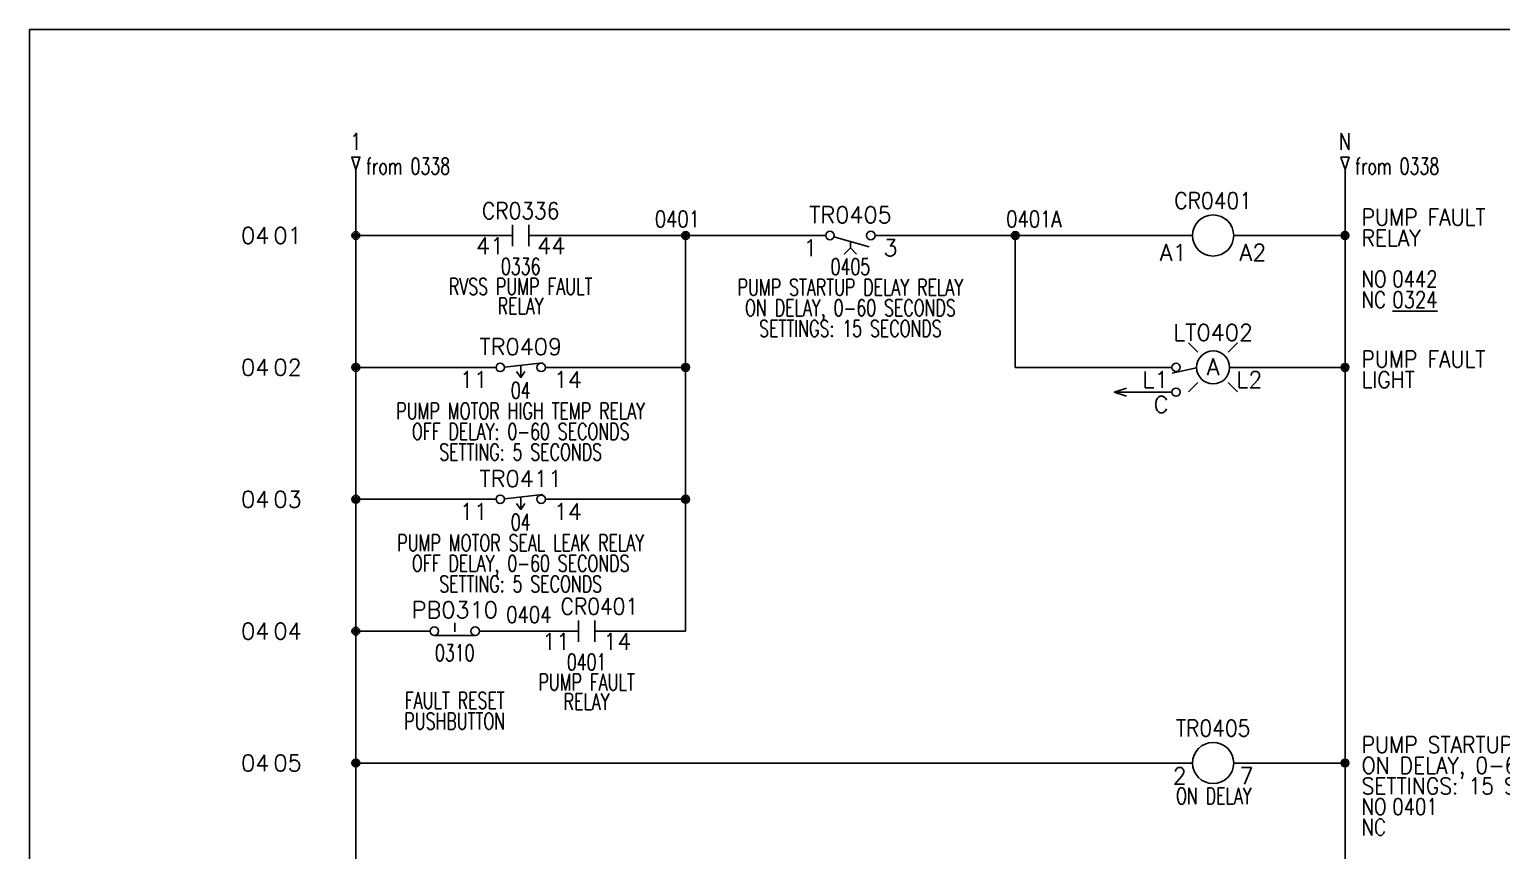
# Model space of a CAD drawing. Header units: inches. Extents: x 0 to 33.9, y 0 to 22.6.
# Drawn here: x 0.02 to 11.19, y 16.34 to 22.56 of the extents above; entities that cross this region are included whole.
import ezdxf
from ezdxf.enums import TextEntityAlignment as Align

# ---------------------------------------------------------------- set-up
doc = ezdxf.new("R2010")
doc.units = ezdxf.units.IN
doc.header["$MEASUREMENT"] = 0
for name, color, linetype in [('DESC', 150, 'Continuous'), ('DESCCHILD', 20, 'Continuous'), ('MISC', 7, 'Continuous'), ('SYMS', 7, 'Continuous'), ('TAGS', 150, 'Continuous'), ('TERMS', 123, 'Continuous'), ('WIRENO', 72, 'Continuous'), ('WIREREF_DEST', 52, 'Continuous'), ('WIRES', 7, 'Continuous'), ('XREF', 7, 'Continuous'), ('XREFCHILD', 134, 'Continuous')]:
    doc.layers.add(name, color=color, linetype=linetype)
doc.layers.add('VIEWPORTS', color=10, linetype='Continuous', plot=False)
doc.styles.add('WD', font='romans.shx')

# ---------------------------------------------------------------- blocks, each defined once
blk = doc.blocks.new('WD_MLRH6')
at = {"style": 'WD'}
blk.add_attdef('SHEET', text='', height=0.125, dxfattribs=at).set_placement((-0.656, 0), align=Align.MIDDLE_RIGHT)
blk.add_attdef('RUNGFIRST', text='', height=0.125, dxfattribs=at).set_placement((-0.625, 0), align=Align.MIDDLE_LEFT)
at = {"style": 'WD', "flags": 1}
for tag, p in [('RUNGHORV', (-0.25, -0.127)), ('RUNGDIST', (-0.25, -0.2)), ('RUNGCNT', (-0.25, -0.237)), ('RUNGINC', (-0.25, -0.163)), ('WIRE-START', (-0.25, -0.356)), ('WIREMODE', (-0.25, -0.281)), ('WIREFMT', (-0.25, -0.321)), ('WIRE-GSUF', (-0.25, -0.396)), ('PH3SPACE', (-0.25, -0.437))]:
    blk.add_attdef(tag, text='', height=0.025, dxfattribs=at).set_placement(p, align=Align.RIGHT)
blk = doc.blocks.new('HA1D2')
blk.add_lwpolyline([(0, 0.094), (0.031, 0.094), (0, 0), (-0.031, 0.094), (0, 0.094)])
at = {"style": 'WD', "width": 0.8, "flags": 8}
blk.add_attdef('WIRENO', text='', height=0.125, dxfattribs=at).set_placement((0, 0.15), align=Align.CENTER)
at = {"style": 'WD', "flags": 1}
for tag, p in [('X8TERM01', (0, 0)), ('SIGCODE', (0.026, 0.066))]:
    blk.add_attdef(tag, p, '', height=0.01, dxfattribs=at)
at = {"style": 'WD', "width": 0.7}
for tag, p in [('XREF', (0.077, -0.037)), ('DESC1', (0.077, -0.206))]:
    blk.add_attdef(tag, p, '', height=0.125, dxfattribs=at)
blk = doc.blocks.new('WDDOT')
for radius in [0.03, 0.0187, 0.00929]:
    blk.add_circle((0, 0), radius)
blk = doc.blocks.new('HCR21')
at = {"linetype": 'Continuous'}
for p, q in [((-0.062, 0.08), (-0.062, -0.08)), ((0.062, 0.08), (0.062, -0.08))]:
    blk.add_line(p, q, dxfattribs=at)
at = {"style": 'WD'}
for tag, width, p in [('INST', 0.7, (0, 0.451)), ('LOC', 0.7, (0, 0.281)), ('TAG2', 0.9, (0, 0.125)), ('XREF', 0.7, (0, -0.297)), ('DESC1', 0.7, (0, -0.449)), ('DESC2', 0.7, (0, -0.597)), ('DESC3', 0.7, (0, -0.744))]:
    blk.add_attdef(tag, text='', height=0.125, dxfattribs=dict(at, width=width)).set_placement(p, align=Align.CENTER)
for tag, p in [('X2LINK', (0, 0.125)), ('X8LINK', (0, -0.125))]:
    blk.add_attdef(tag, p, '', height=0.01, dxfattribs=at)
for tag, p, height, flags in [('X4TERM01', (-0.062, 0), 0.0125, 1), ('X1TERM02', (0.062, 0), 0.0125, 1), ('FAMILY', (0.097, 0.053), 0.01, 9), ('CONTACT', (0.097, 0.036), 0.01, 1)]:
    blk.add_attdef(tag, p, '', height=height, dxfattribs=dict(at, flags=flags))
at = {"linetype": 'Continuous', "style": 'WD', "flags": 8}
blk.add_attdef('TERM01', text='', height=0.125, dxfattribs=at).set_placement((-0.125, -0.016), align=Align.TOP_RIGHT)
blk.add_attdef('TERM02', text='', height=0.125, dxfattribs=at).set_placement((0.125, -0.016), align=Align.TOP_LEFT)
blk = doc.blocks.new('HTD22F')
at = {"linetype": 'Continuous'}
blk.add_line((-0.123, 0.002), (0.168, 0.035), dxfattribs=at)
for p, q in [((0, -0.079), (0, 0.016)), ((-0.031, -0.031), (0, -0.078)), ((0, -0.078), (0.031, -0.031))]:
    blk.add_line(p, q)
for centre in [(-0.155, 0), (0.155, 0)]:
    blk.add_circle(centre, 0.0322)
at = {"style": 'WD', "width": 0.7}
for tag, p in [('INST', (0, 0.42)), ('LOC', (0, 0.25)), ('XREF', (0, -0.236)), ('DESC1', (0, -0.393)), ('DESC2', (0, -0.549)), ('DESC3', (0, -0.705))]:
    blk.add_attdef(tag, text='', height=0.125, dxfattribs=at).set_placement(p, align=Align.CENTER)
at = {"style": 'WD'}
blk.add_attdef('TAG2', text='', height=0.125, dxfattribs=at).set_placement((0, 0.094), align=Align.CENTER)
for tag, p, height, flags in [('X4TERM01', (-0.188, 0), 0.0125, 1), ('FAMILY', (0.038, 0.037), 0.01, 9), ('CONTACT', (0.038, 0.02), 0.01, 1), ('X1TERM02', (0.188, 0), 0.0125, 1)]:
    blk.add_attdef(tag, p, '', height=height, dxfattribs=dict(at, flags=flags))
at = {"linetype": 'Continuous', "style": 'WD', "flags": 8}
blk.add_attdef('TERM01', text='', height=0.125, dxfattribs=at).set_placement((-0.25, -0.031), align=Align.TOP_RIGHT)
blk.add_attdef('TERM02', text='', height=0.125, dxfattribs=at).set_placement((0.25, -0.031), align=Align.TOP_LEFT)
blk = doc.blocks.new('HCR1')
blk.add_circle((0, 0), 0.156)
at = {"style": 'WD'}
for tag, width, p in [('INST', 0.7, (0.006, 0.528)), ('LOC', 0.7, (0.006, 0.359)), ('TAG1', 0.9, (0, 0.202))]:
    blk.add_attdef(tag, text='', height=0.125, dxfattribs=dict(at, width=width)).set_placement(p, align=Align.CENTER)
at = {"linetype": 'Continuous', "style": 'WD', "flags": 9}
blk.add_attdef('ASSYCODE', text='', height=0.01, dxfattribs=at).set_placement((0, 0.125), align=Align.CENTER)
at = {"style": 'WD', "flags": 9}
blk.add_attdef('FAMILY', text='', height=0.01, dxfattribs=at).set_placement((-0.005, 0.17), align=Align.CENTER)
at = {"linetype": 'Continuous', "style": 'WD', "flags": 1}
for tag, p in [('MFG', (0, 0.14)), ('CAT', (0, 0.159))]:
    blk.add_attdef(tag, text='', height=0.01, dxfattribs=at).set_placement(p, align=Align.MIDDLE)
at = {"style": 'WD'}
for tag, p, width in [('DESC1', (1.126, 0.076), 0.9), ('DESC2', (1.126, -0.081), 0.9), ('DESC3', (1.126, -0.237), 0.9), ('XREFNO', (1.359, -0.393), 0.8), ('XREFNC', (1.359, -0.549), 0.8)]:
    blk.add_attdef(tag, p, '', height=0.125, dxfattribs=dict(at, width=width))
at = {"style": 'WD', "flags": 1}
for tag, p in [('X4TERM01', (-0.156, 0)), ('X1TERM02', (0.156, 0))]:
    blk.add_attdef(tag, p, '', height=0.0125, dxfattribs=at)
at = {"linetype": 'Continuous', "style": 'WD'}
blk.add_attdef('TERM01', text='', height=0.125, dxfattribs=at).set_placement((-0.2, -0.066), align=Align.TOP_RIGHT)
blk.add_attdef('TERM02', text='', height=0.125, dxfattribs=at).set_placement((0.2, -0.066), align=Align.TOP_LEFT)
at = {"style": 'WD', "width": 0.8, "flags": 8}
for tag, p in [('NO', (1.126, -0.393)), ('NC', (1.126, -0.549))]:
    blk.add_attdef(tag, p, '', height=0.125, dxfattribs=at)
blk = doc.blocks.new('HPB22')
for p, q in [((0, 0.062), (0, -0.005)), ((-0.156, -0.034), (0.156, -0.034))]:
    blk.add_line(p, q)
for centre in [(-0.155, 0), (0.155, 0)]:
    blk.add_circle(centre, 0.0322)
at = {"style": 'WD', "width": 0.7}
for tag, p in [('INST', (0, 0.738)), ('LOC', (0, 0.568)), ('DESC1', (0, 0.412)), ('DESC2', (0, 0.255)), ('XREF', (0, -0.227))]:
    blk.add_attdef(tag, text='', height=0.125, dxfattribs=at).set_placement(p, align=Align.CENTER)
at = {"style": 'WD'}
blk.add_attdef('TAG2', text='', height=0.125, dxfattribs=at).set_placement((0, 0.099), align=Align.CENTER)
for tag, p in [('X2LINK', (0, 0.125)), ('X8LINK', (0, -0.094))]:
    blk.add_attdef(tag, p, '', height=0.01, dxfattribs=at)
for tag, p, height, flags in [('X4TERM01', (-0.188, 0), 0.0125, 1), ('FAMILY', (0.054, 0.058), 0.01, 9), ('CONTACT', (0.054, 0.042), 0.01, 9), ('X1TERM02', (0.188, 0), 0.0125, 1)]:
    blk.add_attdef(tag, p, '', height=height, dxfattribs=dict(at, flags=flags))
at = {"linetype": 'Continuous', "style": 'WD', "flags": 8}
blk.add_attdef('TERM01', text='', height=0.125, dxfattribs=at).set_placement((-0.25, -0.031), align=Align.TOP_RIGHT)
blk.add_attdef('TERM02', text='', height=0.125, dxfattribs=at).set_placement((0.25, -0.031), align=Align.TOP_LEFT)
blk = doc.blocks.new('HLT1AP')
for p, q in [((-0.115, 0.115), (-0.186, 0.186)), ((0.115, 0.115), (0.186, 0.186)), ((-0.125, -0.003), (-0.31, -0.043)), ((-0.115, -0.115), (-0.186, -0.186)), ((0.115, -0.115), (0.186, -0.186))]:
    blk.add_line(p, q)
for centre, radius in [((0, 0), 0.125), ((-0.281, 0), 0.0312), ((-0.281, -0.188), 0.0312)]:
    blk.add_circle(centre, radius)
at = {"style": 'WD', "width": 0.7}
for tag, p in [('INST', (0.006, 0.528)), ('LOC', (0.006, 0.359))]:
    blk.add_attdef(tag, text='', height=0.125, dxfattribs=at).set_placement(p, align=Align.CENTER)
at = {"style": 'WD'}
for tag, p in [('TAG1', (0, 0.202)), ('COLOR', (0, -0.058))]:
    blk.add_attdef(tag, text='', height=0.125, dxfattribs=at).set_placement(p, align=Align.CENTER)
at = {"style": 'WD', "flags": 9}
blk.add_attdef('FAMILY', text='', height=0.01, dxfattribs=at).set_placement((-0.005, 0.161), align=Align.CENTER)
at = {"linetype": 'Continuous', "style": 'WD', "flags": 1}
for tag, p in [('MFG', (0, 0.121)), ('CAT', (0, 0.14))]:
    blk.add_attdef(tag, text='', height=0.01, dxfattribs=at).set_placement(p, align=Align.MIDDLE)
at = {"style": 'WD'}
for tag, p, width in [('DESC1', (1.125, 0), 0.9), ('WDTAGALT', (1.125, -0.312), 0.7)]:
    blk.add_attdef(tag, p, '', height=0.125, dxfattribs=dict(at, width=width))
at = {"style": 'WD', "flags": 1}
for tag, p in [('X4TERM01', (-0.312, 0)), ('X1TERM02', (0.125, 0)), ('X4TERM03', (-0.312, -0.188))]:
    blk.add_attdef(tag, p, '', height=0.0125, dxfattribs=at)
at = {"linetype": 'Continuous', "style": 'WD', "flags": 9}
blk.add_attdef('ASSYCODE', text='', height=0.01, dxfattribs=at).set_placement((0.001, 0.1), align=Align.CENTER)
at = {"linetype": 'Continuous', "style": 'WD', "flags": 8}
for tag, p in [('TERM01', (-0.338, -0.031)), ('TERM03', (-0.338, -0.219))]:
    blk.add_attdef(tag, text='', height=0.125, dxfattribs=at).set_placement(p, align=Align.TOP_RIGHT)
blk.add_attdef('TERM02', text='', height=0.125, dxfattribs=at).set_placement((0.175, -0.031), align=Align.TOP_LEFT)
at = {"style": 'WD', "width": 0.9}
blk.add_attdef('DESC2', text='', height=0.125, dxfattribs=at).set_placement((1.125, -0.031), align=Align.TOP_LEFT)
blk = doc.blocks.new('HA1X3')
for p, q in [((0, 0), (0.09375, 0.03125)), ((0.09375, -0.03125), (0, 0))]:
    blk.add_line(p, q)
at = {"style": 'WD', "width": 0.9}
blk.add_attdef('DESC1', text='', height=0.125, dxfattribs=at).set_placement((-0.05, 0.0406), align=Align.RIGHT)
at = {"style": 'WD', "flags": 1}
blk.add_attdef('X1TERM01', (0, 0), '', height=0.01, dxfattribs=at)
at = {"style": 'WD', "width": 0.9}
blk.add_attdef('DESC2', text='', height=0.125, dxfattribs=at).set_placement((-0.05, -0.025), align=Align.TOP_RIGHT)
blk = doc.blocks.new('WD_WNH')
at = {"linetype": 'Continuous', "style": 'WD', "width": 0.8}
blk.add_attdef('WIRENO', text='', height=0.125, dxfattribs=at).set_placement((0, 0.062), align=Align.CENTER)
at = {"style": 'WD', "flags": 1}
for tag, p in [('W01USER', (0, 0.078)), ('W02USER', (0, 0.07)), ('W03USER', (0, 0.062)), ('W04USER', (0, 0.055)), ('W05USER', (0, 0.047)), ('W06USER', (0, 0.039)), ('W07USER', (0, 0.031)), ('W08USER', (0, 0.023)), ('W09USER', (0, 0.016)), ('W10USER', (0, 0.008))]:
    blk.add_attdef(tag, text='', height=0.005, dxfattribs=at).set_placement(p, align=Align.CENTER)
blk = doc.blocks.new('HTD1N')
blk.add_circle((0, 0), 0.156)
at = {"style": 'WD'}
for tag, width, p in [('INST', 0.7, (0, 0.528)), ('LOC', 0.7, (0, 0.359)), ('TAG1', 0.9, (0, 0.202)), ('RATING1', 0.7, (0.006, -0.312)), ('RATING2', 0.7, (0.006, -0.469))]:
    blk.add_attdef(tag, text='', height=0.125, dxfattribs=dict(at, width=width)).set_placement(p, align=Align.CENTER)
at = {"style": 'WD', "flags": 9}
blk.add_attdef('FAMILY', text='', height=0.01, dxfattribs=at).set_placement((-0.005, 0.17), align=Align.CENTER)
at = {"linetype": 'Continuous', "style": 'WD', "flags": 1}
for tag, p in [('MFG', (0, 0.14)), ('CAT', (0, 0.159))]:
    blk.add_attdef(tag, text='', height=0.01, dxfattribs=at).set_placement(p, align=Align.MIDDLE)
at = {"style": 'WD'}
for tag, p, width in [('DESC1', (1.126, 0.076), 0.9), ('DESC2', (1.126, -0.081), 0.9), ('DESC3', (1.126, -0.237), 0.9), ('XREFNO', (1.359, -0.393), 0.8), ('XREFNC', (1.359, -0.549), 0.8)]:
    blk.add_attdef(tag, p, '', height=0.125, dxfattribs=dict(at, width=width))
at = {"style": 'WD', "flags": 1}
for tag, p in [('X4TERM01', (-0.156, 0)), ('X1TERM02', (0.156, 0))]:
    blk.add_attdef(tag, p, '', height=0.0125, dxfattribs=at)
at = {"linetype": 'Continuous', "style": 'WD', "flags": 9}
blk.add_attdef('ASSYCODE', text='', height=0.01, dxfattribs=at).set_placement((0, 0.094), align=Align.CENTER)
at = {"linetype": 'Continuous', "style": 'WD'}
blk.add_attdef('TERM01', text='', height=0.125, dxfattribs=at).set_placement((-0.2, -0.035), align=Align.TOP_RIGHT)
blk.add_attdef('TERM02', text='', height=0.125, dxfattribs=at).set_placement((0.2, -0.035), align=Align.TOP_LEFT)
at = {"style": 'WD', "width": 0.8, "flags": 8}
for tag, p in [('NO', (1.126, -0.393)), ('NC', (1.126, -0.549))]:
    blk.add_attdef(tag, p, '', height=0.125, dxfattribs=at)
blk = doc.blocks.new('HTD21N')
at = {"linetype": 'Continuous'}
blk.add_line((-0.125, -0.01), (0.141, -0.086), dxfattribs=at)
for p, q in [((0, -0.094), (-0.047, -0.141)), ((0, -0.094), (0, -0.046)), ((0.047, -0.141), (0, -0.094))]:
    blk.add_line(p, q)
for centre in [(-0.155, 0), (0.155, 0)]:
    blk.add_circle(centre, 0.0322)
at = {"style": 'WD', "width": 0.7}
for tag, p in [('INST', (0, 0.42)), ('LOC', (0, 0.25)), ('XREF', (0, -0.299)), ('DESC1', (0, -0.455)), ('DESC2', (0, -0.611)), ('DESC3', (0, -0.768))]:
    blk.add_attdef(tag, text='', height=0.125, dxfattribs=at).set_placement(p, align=Align.CENTER)
at = {"style": 'WD'}
blk.add_attdef('TAG2', text='', height=0.125, dxfattribs=at).set_placement((0, 0.094), align=Align.CENTER)
for tag, p, height, flags in [('X4TERM01', (-0.188, 0), 0.0125, 1), ('FAMILY', (0.038, 0.037), 0.01, 9), ('CONTACT', (0.038, 0.02), 0.01, 1), ('X1TERM02', (0.188, 0), 0.0125, 1)]:
    blk.add_attdef(tag, p, '', height=height, dxfattribs=dict(at, flags=flags))
at = {"linetype": 'Continuous', "style": 'WD', "flags": 8}
blk.add_attdef('TERM01', text='', height=0.125, dxfattribs=at).set_placement((-0.25, -0.031), align=Align.TOP_RIGHT)
blk.add_attdef('TERM02', text='', height=0.125, dxfattribs=at).set_placement((0.25, -0.031), align=Align.TOP_LEFT)

msp = doc.modelspace()

# ---------------------------------------------------------------- linework, layer by layer
at = {"layer": 'VIEWPORTS'}
msp.add_lwpolyline([(0.025, 22.562), (33.888, 22.562), (33.888, 0.025), (0.025, 0.025)], close=True, dxfattribs=at)
at = {"layer": 'WIRES'}
for p, q in [((2.5, 21.5), (2.5, 2.5)), ((10, 21.5), (10, 2.5)), ((2.5, 21), (3.688, 21)), ((3.812, 21), (6.062, 21)), ((5, 20), (5, 21)), ((6.438, 21), (8.844, 21)), ((7.5, 21), (7.5, 20)), ((9.156, 21), (10, 21)), ((2.5, 20), (3.562, 20)), ((3.938, 20), (5, 20)), ((5, 19), (5, 20)), ((7.5, 20), (8.688, 20)), ((9.125, 20), (10, 20)), ((8.688, 19.812), (8.25, 19.812)), ((2.5, 19), (3.562, 19)), ((3.938, 19), (5, 19)), ((5, 18), (5, 19)), ((2.5, 18), (3.062, 18)), ((3.438, 18), (4.188, 18)), ((4.312, 18), (5, 18)), ((2.5, 17), (8.844, 17)), ((9.156, 17), (10, 17))]:
    msp.add_line(p, q, dxfattribs=at)

# ---------------------------------------------------------------- block references
msp.add_blockref('WD_MLRH6', (2.5, 21)).add_auto_attribs({'RUNGFIRST': '01', 'SHEET': '04'})
at = {"layer": 'SYMS'}
ref = msp.add_blockref('HA1D2', (2.5, 21.5), dxfattribs=at)
ref.add_attrib('WIRENO', '1', dxfattribs={"layer": 'WIREREF_DEST', "height": 0.125, "style": 'WD', "width": 0.8, "flags": 8}).set_placement((2.5, 21.65), align=Align.CENTER)
ref.add_attrib('XREF', 'from 0338', (2.577, 21.463), dxfattribs={"layer": 'XREF', "height": 0.125, "style": 'WD', "width": 0.7})
ref = msp.add_blockref('HA1D2', (10, 21.5), dxfattribs=at)
ref.add_attrib('WIRENO', 'N', dxfattribs={"layer": 'WIREREF_DEST', "height": 0.125, "style": 'WD', "width": 0.8, "flags": 8}).set_placement((10, 21.65), align=Align.CENTER)
ref.add_attrib('XREF', 'from 0338', (10.077, 21.463), dxfattribs={"layer": 'XREF', "height": 0.125, "style": 'WD', "width": 0.7})
ref = msp.add_blockref('HCR1', (9, 21), dxfattribs=at)
ref.add_attrib('NC', 'NC', (10.126, 20.451), dxfattribs={"layer": 'MISC', "height": 0.125, "style": 'WD', "width": 0.8, "flags": 8})
ref.add_attrib('NO', 'NO', (10.126, 20.607), dxfattribs={"layer": 'MISC', "height": 0.125, "style": 'WD', "width": 0.8, "flags": 8})
ref.add_attrib('TERM02', 'A2', dxfattribs={"layer": 'TERMS', "linetype": 'Continuous', "height": 0.125, "style": 'WD'}).set_placement((9.2, 20.934), align=Align.TOP_LEFT)
ref.add_attrib('TERM01', 'A1', dxfattribs={"layer": 'TERMS', "linetype": 'Continuous', "height": 0.125, "style": 'WD'}).set_placement((8.8, 20.934), align=Align.TOP_RIGHT)
ref.add_attrib('XREFNC', '%%u0324%%u', (10.359, 20.451), dxfattribs={"layer": 'XREF', "height": 0.125, "style": 'WD', "width": 0.8})
ref.add_attrib('XREFNO', '0442', (10.359, 20.607), dxfattribs={"layer": 'XREF', "height": 0.125, "style": 'WD', "width": 0.8})
ref.add_attrib('DESC2', 'RELAY', (10.126, 20.919), dxfattribs={"layer": 'DESC', "height": 0.125, "style": 'WD', "width": 0.9})
ref.add_attrib('DESC1', 'PUMP FAULT', (10.126, 21.076), dxfattribs={"layer": 'DESC', "height": 0.125, "style": 'WD', "width": 0.9})
ref.add_attrib('TAG1', 'CR0401', dxfattribs={"layer": 'TAGS', "height": 0.125, "style": 'WD', "width": 0.9}).set_placement((9, 21.202), align=Align.CENTER)
ref = msp.add_blockref('HCR21', (3.75, 21), dxfattribs=at)
ref.add_attrib('TERM02', '44', dxfattribs={"layer": 'TERMS', "linetype": 'Continuous', "height": 0.125, "style": 'WD', "flags": 8}).set_placement((3.875, 20.984), align=Align.TOP_LEFT)
ref.add_attrib('TERM01', '41', dxfattribs={"layer": 'TERMS', "linetype": 'Continuous', "height": 0.125, "style": 'WD', "flags": 8}).set_placement((3.625, 20.984), align=Align.TOP_RIGHT)
ref.add_attrib('XREF', '0336', dxfattribs={"layer": 'XREFCHILD', "height": 0.125, "style": 'WD', "width": 0.7}).set_placement((3.75, 20.703), align=Align.CENTER)
ref.add_attrib('DESC2', 'RELAY', dxfattribs={"layer": 'DESCCHILD', "height": 0.125, "style": 'WD', "width": 0.7}).set_placement((3.75, 20.403), align=Align.CENTER)
ref.add_attrib('DESC1', 'RVSS PUMP FAULT', dxfattribs={"layer": 'DESCCHILD', "height": 0.125, "style": 'WD', "width": 0.7}).set_placement((3.75, 20.551), align=Align.CENTER)
ref.add_attrib('TAG2', 'CR0336', dxfattribs={"layer": 'TAGS', "height": 0.125, "style": 'WD', "width": 0.9}).set_placement((3.75, 21.125), align=Align.CENTER)
ref = msp.add_blockref('HTD21N', (6.25, 21), dxfattribs=at)
ref.add_attrib('DESC3', 'SETTINGS: 15 SECONDS', dxfattribs={"layer": 'DESCCHILD', "height": 0.125, "style": 'WD', "width": 0.7}).set_placement((6.25, 20.232), align=Align.CENTER)
ref.add_attrib('TERM02', '3', dxfattribs={"layer": 'TERMS', "linetype": 'Continuous', "height": 0.125, "style": 'WD', "flags": 8}).set_placement((6.5, 20.969), align=Align.TOP_LEFT)
ref.add_attrib('TERM01', '1', dxfattribs={"layer": 'TERMS', "linetype": 'Continuous', "height": 0.125, "style": 'WD', "flags": 8}).set_placement((6, 20.969), align=Align.TOP_RIGHT)
ref.add_attrib('XREF', '0405', dxfattribs={"layer": 'XREFCHILD', "height": 0.125, "style": 'WD', "width": 0.7}).set_placement((6.25, 20.701), align=Align.CENTER)
ref.add_attrib('DESC2', 'ON DELAY, 0-60 SECONDS', dxfattribs={"layer": 'DESCCHILD', "height": 0.125, "style": 'WD', "width": 0.7}).set_placement((6.25, 20.389), align=Align.CENTER)
ref.add_attrib('DESC1', 'PUMP STARTUP DELAY RELAY', dxfattribs={"layer": 'DESCCHILD', "height": 0.125, "style": 'WD', "width": 0.7}).set_placement((6.25, 20.545), align=Align.CENTER)
ref.add_attrib('TAG2', 'TR0405', dxfattribs={"layer": 'TAGS', "height": 0.125, "style": 'WD'}).set_placement((6.25, 21.094), align=Align.CENTER)
for name, p in [('WDDOT', (2.5, 21)), ('WDDOT', (5, 21)), ('WDDOT', (7.5, 21)), ('WDDOT', (10, 21)), ('WDDOT', (2.5, 20)), ('WDDOT', (5, 20)), ('WDDOT', (10, 20)), ('HA1X3', (8.25, 19.812)), ('WDDOT', (2.5, 19)), ('WDDOT', (5, 19)), ('WDDOT', (2.5, 18)), ('WDDOT', (2.5, 17)), ('WDDOT', (10, 17))]:
    msp.add_blockref(name, p, dxfattribs=at)
ref = msp.add_blockref('HLT1AP', (9, 20), dxfattribs=at)
ref.add_attrib('TERM03', 'C', dxfattribs={"layer": 'TERMS', "linetype": 'Continuous', "height": 0.125, "style": 'WD', "flags": 8}).set_placement((8.662, 19.781), align=Align.TOP_RIGHT)
ref.add_attrib('DESC2', 'LIGHT', dxfattribs={"layer": 'DESC', "height": 0.125, "style": 'WD', "width": 0.9}).set_placement((10.125, 19.969), align=Align.TOP_LEFT)
ref.add_attrib('DESC1', 'PUMP FAULT', (10.125, 20), dxfattribs={"layer": 'DESC', "height": 0.125, "style": 'WD', "width": 0.9})
ref.add_attrib('TERM02', 'L2', dxfattribs={"layer": 'TERMS', "linetype": 'Continuous', "height": 0.125, "style": 'WD', "flags": 8}).set_placement((9.175, 19.969), align=Align.TOP_LEFT)
ref.add_attrib('TERM01', 'L1', dxfattribs={"layer": 'TERMS', "linetype": 'Continuous', "height": 0.125, "style": 'WD', "flags": 8}).set_placement((8.662, 19.969), align=Align.TOP_RIGHT)
ref.add_attrib('TAG1', 'LT0402', dxfattribs={"layer": 'TAGS', "height": 0.125, "style": 'WD'}).set_placement((9, 20.202), align=Align.CENTER)
ref.add_attrib('COLOR', 'A', dxfattribs={"layer": 'MISC', "height": 0.125, "style": 'WD'}).set_placement((9, 19.942), align=Align.CENTER)
ref = msp.add_blockref('HTD22F', (3.75, 20), dxfattribs=at)
ref.add_attrib('DESC3', 'SETTING: 5 SECONDS', dxfattribs={"layer": 'DESCCHILD', "height": 0.125, "style": 'WD', "width": 0.7}).set_placement((3.75, 19.295), align=Align.CENTER)
ref.add_attrib('TERM02', '14', dxfattribs={"layer": 'TERMS', "linetype": 'Continuous', "height": 0.125, "style": 'WD', "flags": 8}).set_placement((4, 19.969), align=Align.TOP_LEFT)
ref.add_attrib('TERM01', '11', dxfattribs={"layer": 'TERMS', "linetype": 'Continuous', "height": 0.125, "style": 'WD', "flags": 8}).set_placement((3.5, 19.969), align=Align.TOP_RIGHT)
ref.add_attrib('XREF', '04', dxfattribs={"layer": 'XREFCHILD', "height": 0.125, "style": 'WD', "width": 0.7}).set_placement((3.75, 19.764), align=Align.CENTER)
ref.add_attrib('DESC2', 'OFF DELAY: 0-60 SECONDS', dxfattribs={"layer": 'DESCCHILD', "height": 0.125, "style": 'WD', "width": 0.7}).set_placement((3.75, 19.451), align=Align.CENTER)
ref.add_attrib('DESC1', 'PUMP MOTOR HIGH TEMP RELAY', dxfattribs={"layer": 'DESCCHILD', "height": 0.125, "style": 'WD', "width": 0.7}).set_placement((3.75, 19.607), align=Align.CENTER)
ref.add_attrib('TAG2', 'TR0409', dxfattribs={"layer": 'TAGS', "height": 0.125, "style": 'WD'}).set_placement((3.75, 20.094), align=Align.CENTER)
ref = msp.add_blockref('HTD22F', (3.75, 19), dxfattribs=at)
ref.add_attrib('DESC3', 'SETTING: 5 SECONDS', dxfattribs={"layer": 'DESCCHILD', "height": 0.125, "style": 'WD', "width": 0.7}).set_placement((3.75, 18.295), align=Align.CENTER)
ref.add_attrib('TERM02', '14', dxfattribs={"layer": 'TERMS', "linetype": 'Continuous', "height": 0.125, "style": 'WD', "flags": 8}).set_placement((4, 18.969), align=Align.TOP_LEFT)
ref.add_attrib('TERM01', '11', dxfattribs={"layer": 'TERMS', "linetype": 'Continuous', "height": 0.125, "style": 'WD', "flags": 8}).set_placement((3.5, 18.969), align=Align.TOP_RIGHT)
ref.add_attrib('XREF', '04', dxfattribs={"layer": 'XREFCHILD', "height": 0.125, "style": 'WD', "width": 0.7}).set_placement((3.75, 18.764), align=Align.CENTER)
ref.add_attrib('DESC2', 'OFF DELAY, 0-60 SECONDS', dxfattribs={"layer": 'DESCCHILD', "height": 0.125, "style": 'WD', "width": 0.7}).set_placement((3.75, 18.451), align=Align.CENTER)
ref.add_attrib('DESC1', 'PUMP MOTOR SEAL LEAK RELAY', dxfattribs={"layer": 'DESCCHILD', "height": 0.125, "style": 'WD', "width": 0.7}).set_placement((3.75, 18.607), align=Align.CENTER)
ref.add_attrib('TAG2', 'TR0411', dxfattribs={"layer": 'TAGS', "height": 0.125, "style": 'WD'}).set_placement((3.75, 19.094), align=Align.CENTER)
ref = msp.add_blockref('HPB22', (3.25, 18), dxfattribs=at)
ref.add_attrib('XREF', '0310', dxfattribs={"layer": 'XREFCHILD', "height": 0.125, "style": 'WD', "width": 0.7}).set_placement((3.25, 17.773), align=Align.CENTER)
ref.add_attrib('DESC2', 'PUSHBUTTON', dxfattribs={"layer": 'DESCCHILD', "height": 0.125, "style": 'WD', "width": 0.7}).set_placement((3.25, 17.255), align=Align.CENTER)
ref.add_attrib('DESC1', 'FAULT RESET', dxfattribs={"layer": 'DESCCHILD', "height": 0.125, "style": 'WD', "width": 0.7}).set_placement((3.25, 17.412), align=Align.CENTER)
ref.add_attrib('TAG2', 'PB0310', dxfattribs={"layer": 'TAGS', "height": 0.125, "style": 'WD'}).set_placement((3.25, 18.099), align=Align.CENTER)
ref = msp.add_blockref('HCR21', (4.25, 18), dxfattribs=at)
ref.add_attrib('TERM02', '14', dxfattribs={"layer": 'TERMS', "linetype": 'Continuous', "height": 0.125, "style": 'WD', "flags": 8}).set_placement((4.375, 17.984), align=Align.TOP_LEFT)
ref.add_attrib('TERM01', '11', dxfattribs={"layer": 'TERMS', "linetype": 'Continuous', "height": 0.125, "style": 'WD', "flags": 8}).set_placement((4.125, 17.984), align=Align.TOP_RIGHT)
ref.add_attrib('XREF', '0401', dxfattribs={"layer": 'XREFCHILD', "height": 0.125, "style": 'WD', "width": 0.7}).set_placement((4.25, 17.703), align=Align.CENTER)
ref.add_attrib('DESC2', 'RELAY', dxfattribs={"layer": 'DESCCHILD', "height": 0.125, "style": 'WD', "width": 0.7}).set_placement((4.25, 17.403), align=Align.CENTER)
ref.add_attrib('DESC1', 'PUMP FAULT', dxfattribs={"layer": 'DESCCHILD', "height": 0.125, "style": 'WD', "width": 0.7}).set_placement((4.25, 17.551), align=Align.CENTER)
ref.add_attrib('TAG2', 'CR0401', dxfattribs={"layer": 'TAGS', "height": 0.125, "style": 'WD', "width": 0.9}).set_placement((4.346, 18.125), align=Align.CENTER)
ref = msp.add_blockref('HTD1N', (9, 17), dxfattribs=at)
ref.add_attrib('DESC3', 'SETTINGS: 15 SECONDS', (10.126, 16.763), dxfattribs={"layer": 'DESC', "height": 0.125, "style": 'WD', "width": 0.9})
ref.add_attrib('RATING1', 'ON DELAY', dxfattribs={"layer": 'MISC', "height": 0.125, "style": 'WD', "width": 0.7}).set_placement((9.006, 16.688), align=Align.CENTER)
ref.add_attrib('NC', 'NC', (10.126, 16.451), dxfattribs={"layer": 'MISC', "height": 0.125, "style": 'WD', "width": 0.8, "flags": 8})
ref.add_attrib('NO', 'NO', (10.126, 16.607), dxfattribs={"layer": 'MISC', "height": 0.125, "style": 'WD', "width": 0.8, "flags": 8})
ref.add_attrib('TERM02', '7', dxfattribs={"layer": 'TERMS', "linetype": 'Continuous', "height": 0.125, "style": 'WD'}).set_placement((9.2, 16.965), align=Align.TOP_LEFT)
ref.add_attrib('TERM01', '2', dxfattribs={"layer": 'TERMS', "linetype": 'Continuous', "height": 0.125, "style": 'WD'}).set_placement((8.8, 16.965), align=Align.TOP_RIGHT)
ref.add_attrib('XREFNO', '0401', (10.359, 16.607), dxfattribs={"layer": 'XREF', "height": 0.125, "style": 'WD', "width": 0.8})
ref.add_attrib('DESC2', 'ON DELAY, 0-60 SECONDS', (10.126, 16.919), dxfattribs={"layer": 'DESC', "height": 0.125, "style": 'WD', "width": 0.9})
ref.add_attrib('DESC1', 'PUMP STARTUP DELAY RELAY', (10.126, 17.076), dxfattribs={"layer": 'DESC', "height": 0.125, "style": 'WD', "width": 0.9})
ref.add_attrib('TAG1', 'TR0405', dxfattribs={"layer": 'TAGS', "height": 0.125, "style": 'WD', "width": 0.9}).set_placement((9, 17.202), align=Align.CENTER)
at = {"layer": 'WIRENO'}
ref = msp.add_blockref('WD_WNH', (4.938, 21), dxfattribs=at)
ref.add_attrib('WIRENO', '0401', dxfattribs={"linetype": 'Continuous', "height": 0.125, "style": 'WD', "width": 0.8}).set_placement((4.938, 21.062), align=Align.CENTER)
ref = msp.add_blockref('WD_WNH', (7.641, 21), dxfattribs=at)
ref.add_attrib('WIRENO', '0401A', dxfattribs={"linetype": 'Continuous', "height": 0.125, "style": 'WD', "width": 0.8}).set_placement((7.641, 21.062), align=Align.CENTER)
ref = msp.add_blockref('WD_WNH', (3.812, 18), dxfattribs=at)
ref.add_attrib('WIRENO', '0404', dxfattribs={"linetype": 'Continuous', "height": 0.125, "style": 'WD', "width": 0.8}).set_placement((3.812, 18.062), align=Align.CENTER)

# ---------------------------------------------------------------- texts
at = {"style": 'WD'}
for p in [(1.844, 20), (1.844, 19), (1.844, 18), (1.844, 17)]:
    msp.add_text('04', height=0.125, dxfattribs=at).set_placement(p, align=Align.MIDDLE_RIGHT)
for s, p in [('02', (1.875, 20)), ('03', (1.875, 19)), ('04', (1.875, 18)), ('05', (1.875, 17))]:
    msp.add_text(s, height=0.125, dxfattribs=at).set_placement(p, align=Align.MIDDLE_LEFT)

doc.saveas('drawing.dxf')
